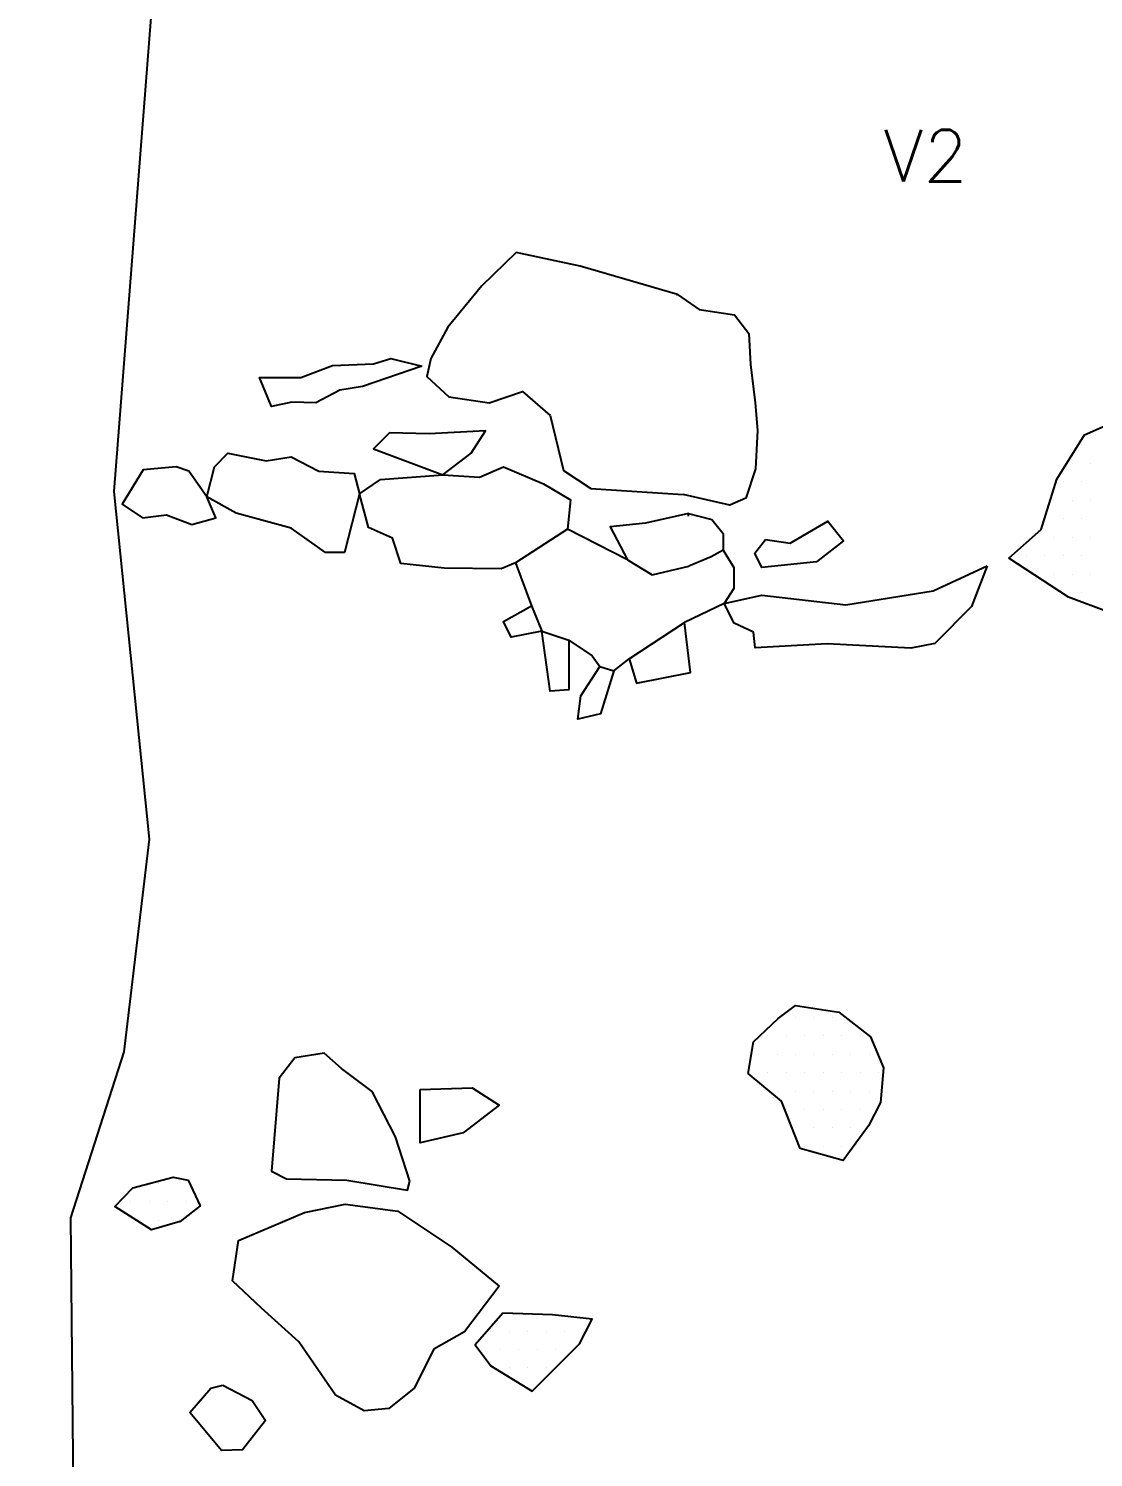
# Model space of a CAD drawing. Header units: metres. Extents: x -8.94 to -5.02, y -13.56 to -9.59.
# Drawn here: x -8.944 to -8.223, y -12.198 to -11.231 of the extents above; entities that cross this region are included whole.
import ezdxf

# ---------------------------------------------------------------- set-up
doc = ezdxf.new("R2010")
doc.units = ezdxf.units.M
doc.header["$LTSCALE"] = 25
doc.header["$MEASUREMENT"] = 0
doc.linetypes.add('STRICHPUNKTX2', pattern=[2, 1, -0.5, 0, -0.5])
doc.layers.get('0').update_dxf_attribs({"linetype": 'CONTINUOUS'})
for name, color, linetype in [('BEFUNDSCHRAFF', 1, 'CONTINUOUS'), ('GRABUNGSGRENZE', 3, 'STRICHPUNKTX2'), ('STEINE', 4, 'CONTINUOUS'), ('STEINESCHRAFF', 4, 'CONTINUOUS')]:
    doc.layers.add(name, color=color, linetype=linetype)
doc.styles.get("Standard").update_dxf_attribs({"font": 'txt.shx'})

# ---------------------------------------------------------------- blocks, each defined once
blk = doc.blocks.new('*X4')
at = {"color": 0}
for p, q in [((-823.125, -1151.25), (-823.125, -1151.25)), ((-823.75, -1152.5), (-823.75, -1152.5)), ((-822.5, -1152.5), (-822.5, -1152.5)), ((-824.375, -1153.75), (-824.375, -1153.75)), ((-823.125, -1153.75), (-823.125, -1153.75)), ((-825, -1155), (-825, -1155)), ((-823.75, -1155), (-823.75, -1155)), ((-822.5, -1155), (-822.5, -1155)), ((-825.625, -1156.25), (-825.625, -1156.25)), ((-824.375, -1156.25), (-824.375, -1156.25)), ((-823.125, -1156.25), (-823.125, -1156.25)), ((-826.25, -1157.5), (-826.25, -1157.5)), ((-825, -1157.5), (-825, -1157.5)), ((-823.75, -1157.5), (-823.75, -1157.5)), ((-822.5, -1157.5), (-822.5, -1157.5)), ((-826.875, -1158.75), (-826.875, -1158.75)), ((-825.625, -1158.75), (-825.625, -1158.75)), ((-824.375, -1158.75), (-824.375, -1158.75)), ((-823.125, -1158.75), (-823.125, -1158.75)), ((-826.25, -1160), (-826.25, -1160)), ((-825, -1160), (-825, -1160)), ((-823.75, -1160), (-823.75, -1160)), ((-822.5, -1160), (-822.5, -1160)), ((-824.375, -1161.25), (-824.375, -1161.25)), ((-823.125, -1161.25), (-823.125, -1161.25)), ((-842.5, -1190), (-842.5, -1190)), ((-841.25, -1190), (-841.25, -1190)), ((-840, -1190), (-840, -1190)), ((-844.375, -1191.25), (-844.375, -1191.25)), ((-843.125, -1191.25), (-843.125, -1191.25)), ((-841.875, -1191.25), (-841.875, -1191.25)), ((-840.625, -1191.25), (-840.625, -1191.25)), ((-839.375, -1191.25), (-839.375, -1191.25)), ((-838.125, -1191.25), (-838.125, -1191.25)), ((-845, -1192.5), (-845, -1192.5)), ((-843.75, -1192.5), (-843.75, -1192.5)), ((-842.5, -1192.5), (-842.5, -1192.5)), ((-841.25, -1192.5), (-841.25, -1192.5)), ((-840, -1192.5), (-840, -1192.5)), ((-838.75, -1192.5), (-838.75, -1192.5)), ((-837.5, -1192.5), (-837.5, -1192.5)), ((-845.625, -1193.75), (-845.625, -1193.75)), ((-844.375, -1193.75), (-844.375, -1193.75)), ((-843.125, -1193.75), (-843.125, -1193.75)), ((-841.875, -1193.75), (-841.875, -1193.75)), ((-840.625, -1193.75), (-840.625, -1193.75)), ((-839.375, -1193.75), (-839.375, -1193.75)), ((-838.125, -1193.75), (-838.125, -1193.75)), ((-836.875, -1193.75), (-836.875, -1193.75)), ((-843.75, -1195), (-843.75, -1195)), ((-842.5, -1195), (-842.5, -1195)), ((-841.25, -1195), (-841.25, -1195)), ((-840, -1195), (-840, -1195)), ((-838.75, -1195), (-838.75, -1195)), ((-837.5, -1195), (-837.5, -1195)), ((-843.125, -1196.25), (-843.125, -1196.25)), ((-841.875, -1196.25), (-841.875, -1196.25)), ((-840.625, -1196.25), (-840.625, -1196.25)), ((-839.375, -1196.25), (-839.375, -1196.25)), ((-838.125, -1196.25), (-838.125, -1196.25)), ((-842.5, -1197.5), (-842.5, -1197.5)), ((-841.25, -1197.5), (-841.25, -1197.5)), ((-840, -1197.5), (-840, -1197.5)), ((-838.75, -1197.5), (-838.75, -1197.5)), ((-841.875, -1198.75), (-841.875, -1198.75)), ((-840.625, -1198.75), (-840.625, -1198.75)), ((-839.375, -1198.75), (-839.375, -1198.75))]:
    blk.add_line(p, q, dxfattribs=at)
blk = doc.blocks.new('*X11')
at = {"color": 0}
for p, q in [((-885.625, -1201.25), (-885.625, -1201.25)), ((-884.375, -1201.25), (-884.375, -1201.25)), ((-887.5, -1202.5), (-887.5, -1202.5)), ((-886.25, -1202.5), (-886.25, -1202.5)), ((-885, -1202.5), (-885, -1202.5)), ((-883.75, -1202.5), (-883.75, -1202.5)), ((-886.875, -1203.75), (-886.875, -1203.75)), ((-885.625, -1203.75), (-885.625, -1203.75)), ((-884.375, -1203.75), (-884.375, -1203.75)), ((-863.125, -1211.25), (-863.125, -1211.25)), ((-861.875, -1211.25), (-861.875, -1211.25)), ((-860.625, -1211.25), (-860.625, -1211.25)), ((-859.375, -1211.25), (-859.375, -1211.25)), ((-858.125, -1211.25), (-858.125, -1211.25)), ((-856.875, -1211.25), (-856.875, -1211.25)), ((-863.75, -1212.5), (-863.75, -1212.5)), ((-862.5, -1212.5), (-862.5, -1212.5)), ((-861.25, -1212.5), (-861.25, -1212.5)), ((-860, -1212.5), (-860, -1212.5)), ((-858.75, -1212.5), (-858.75, -1212.5)), ((-857.5, -1212.5), (-857.5, -1212.5)), ((-861.875, -1213.75), (-861.875, -1213.75)), ((-860.625, -1213.75), (-860.625, -1213.75)), ((-859.375, -1213.75), (-859.375, -1213.75)), ((-860, -1215), (-860, -1215))]:
    blk.add_line(p, q, dxfattribs=at)

msp = doc.modelspace()

# ---------------------------------------------------------------- linework, layer by layer
at = {"layer": 'GRABUNGSGRENZE', "flags": 128}
msp.add_lwpolyline([(-8.8043, -9.5932), (-8.83991, -10.65776), (-8.8546, -11.13578), (-8.88659, -11.54413), (-8.86266, -11.77957), (-8.87994, -11.92348), (-8.91603, -12.03587), (-8.9042, -13.16682), (-8.94434, -13.40075), (-8.50293, -13.56292)], dxfattribs=at)
at = {"layer": 'STEINE'}
for points in [[(-8.50495, -11.41082), (-8.57082, -11.39153), (-8.61404, -11.38238), (-8.63743, -11.40476), (-8.66031, -11.43273), (-8.67201, -11.45409), (-8.67455, -11.4663), (-8.6598, -11.48002), (-8.63234, -11.48409), (-8.60996, -11.47646), (-8.59115, -11.49273), (-8.58199, -11.52985), (-8.56368, -11.54205), (-8.50098, -11.54623)], [(-8.50495, -11.41082), (-8.49016, -11.42095), (-8.46622, -11.42444), (-8.45651, -11.43714), (-8.45543, -11.45801), (-8.45229, -11.48397), (-8.45071, -11.5028), (-8.45215, -11.52877), (-8.45871, -11.54864), (-8.46939, -11.55326), (-8.50098, -11.54623)], [(-8.50495, -11.41082), (-8.49016, -11.42095), (-8.46622, -11.42444), (-8.45651, -11.43714), (-8.45543, -11.45801), (-8.45229, -11.48397), (-8.45071, -11.5028), (-8.45215, -11.52877), (-8.45871, -11.54864), (-8.46939, -11.55326), (-8.50098, -11.54623)], [(-8.50495, -11.41082), (-8.49016, -11.42095), (-8.46622, -11.42444), (-8.45651, -11.43714), (-8.45543, -11.45801), (-8.45229, -11.48397), (-8.45071, -11.5028), (-8.45215, -11.52877), (-8.45871, -11.54864), (-8.46939, -11.55326), (-8.50098, -11.54623)], [(-8.50495, -11.41082), (-8.49016, -11.42095), (-8.46622, -11.42444), (-8.45651, -11.43714), (-8.45543, -11.45801), (-8.45229, -11.48397), (-8.45071, -11.5028), (-8.45215, -11.52877), (-8.45871, -11.54864), (-8.46939, -11.55326), (-8.50098, -11.54623)], [(-8.50495, -11.41082), (-8.49016, -11.42095), (-8.46622, -11.42444), (-8.45651, -11.43714), (-8.45543, -11.45801), (-8.45229, -11.48397), (-8.45071, -11.5028), (-8.45215, -11.52877), (-8.45871, -11.54864), (-8.46939, -11.55326), (-8.50098, -11.54623)], [(-8.50495, -11.41082), (-8.49016, -11.42095), (-8.46622, -11.42444), (-8.45651, -11.43714), (-8.45543, -11.45801), (-8.45229, -11.48397), (-8.45071, -11.5028), (-8.45215, -11.52877), (-8.45871, -11.54864), (-8.46939, -11.55326), (-8.50098, -11.54623)], [(-8.50494, -11.41132), (-8.50495, -11.41082)], [(-8.67811, -11.45918), (-8.71828, -11.47291), (-8.73354, -11.47546), (-8.74981, -11.4841), (-8.76608, -11.4836), (-8.77981, -11.48665), (-8.78795, -11.46682), (-8.75998, -11.46681), (-8.73862, -11.45868), (-8.71065, -11.45766), (-8.69896, -11.45409), (-8.67811, -11.45918)], [(-8.2804, -11.58934), (-8.25857, -11.56993), (-8.24798, -11.53578), (-8.22923, -11.50569), (-8.20025, -11.49287), (-8.1595, -11.49937), (-8.13198, -11.51048), (-8.10501, -11.5048), (-8.06791, -11.4833), (-8.03942, -11.47914), (-8.02508, -11.5071), (-8.027, -11.54529), (-8.01363, -11.58852), (-8.15402, -11.62968), (-8.18454, -11.63639), (-8.2401, -11.61569), (-8.2804, -11.58934)], [(-8.66386, -11.53291), (-8.64454, -11.51816), (-8.63488, -11.50291), (-8.67302, -11.50494), (-8.69997, -11.50444), (-8.71065, -11.51512), (-8.66386, -11.53291)], [(-8.72031, -11.54563), (-8.73047, -11.5853), (-8.74318, -11.5853), (-8.76658, -11.56903), (-8.8037, -11.55886), (-8.82354, -11.54768), (-8.81845, -11.52734), (-8.8093, -11.51818), (-8.78337, -11.52326), (-8.76658, -11.52072), (-8.74777, -11.53038), (-8.72387, -11.5319), (-8.72031, -11.54563)], [(-8.84439, -11.52734), (-8.86676, -11.52938), (-8.881, -11.55277), (-8.86727, -11.56192), (-8.85099, -11.55989), (-8.8337, -11.56649), (-8.81743, -11.56192), (-8.82354, -11.54768), (-8.83574, -11.53039), (-8.84439, -11.52734)], [(-8.61453, -11.5924), (-8.62419, -11.59647), (-8.66284, -11.59597), (-8.69233, -11.59292), (-8.69793, -11.57563), (-8.7142, -11.56851), (-8.72031, -11.54563), (-8.70607, -11.53597), (-8.66386, -11.53291), (-8.63894, -11.53443), (-8.62267, -11.52731), (-8.59572, -11.53901), (-8.57741, -11.54968), (-8.57944, -11.56951)], [(-8.49737, -11.55895), (-8.52656, -11.56544), (-8.55046, -11.56799), (-8.53876, -11.59036), (-8.52198, -11.60053), (-8.49726, -11.59458)], [(-8.49737, -11.55895), (-8.48158, -11.56297), (-8.47391, -11.57262), (-8.47388, -11.58382), (-8.48201, -11.58843), (-8.49726, -11.59458)], [(-8.49737, -11.55895), (-8.48158, -11.56297), (-8.47391, -11.57262), (-8.47388, -11.58382), (-8.48201, -11.58843), (-8.49726, -11.59458)], [(-8.49737, -11.55895), (-8.48158, -11.56297), (-8.47391, -11.57262), (-8.47388, -11.58382), (-8.48201, -11.58843), (-8.49726, -11.59458)], [(-8.49737, -11.55895), (-8.48158, -11.56297), (-8.47391, -11.57262), (-8.47388, -11.58382), (-8.48201, -11.58843), (-8.49726, -11.59458)], [(-8.49737, -11.55895), (-8.48158, -11.56297), (-8.47391, -11.57262), (-8.47388, -11.58382), (-8.48201, -11.58843), (-8.49726, -11.59458)], [(-8.49737, -11.55895), (-8.48158, -11.56297), (-8.47391, -11.57262), (-8.47388, -11.58382), (-8.48201, -11.58843), (-8.49726, -11.59458)], [(-8.49737, -11.55895), (-8.48158, -11.56297), (-8.47391, -11.57262), (-8.47388, -11.58382), (-8.48201, -11.58843), (-8.49726, -11.59458)], [(-8.49737, -11.55895), (-8.48158, -11.56297), (-8.47391, -11.57262), (-8.47388, -11.58382), (-8.48201, -11.58843), (-8.49726, -11.59458)], [(-8.49737, -11.55895), (-8.48158, -11.56297), (-8.47391, -11.57262), (-8.47388, -11.58382), (-8.48201, -11.58843), (-8.49726, -11.59458)], [(-8.49737, -11.55895), (-8.48158, -11.56297), (-8.47391, -11.57262), (-8.47388, -11.58382), (-8.48201, -11.58843), (-8.49726, -11.59458)], [(-8.49737, -11.55895), (-8.48158, -11.56297), (-8.47391, -11.57262), (-8.47388, -11.58382), (-8.48201, -11.58843), (-8.49726, -11.59458)], [(-8.49737, -11.55895), (-8.48158, -11.56297), (-8.47391, -11.57262), (-8.47388, -11.58382), (-8.48201, -11.58843), (-8.49726, -11.59458)], [(-8.49737, -11.55895), (-8.48158, -11.56297), (-8.47391, -11.57262), (-8.47388, -11.58382), (-8.48201, -11.58843), (-8.49726, -11.59458)], [(-8.49737, -11.55895), (-8.48158, -11.56297), (-8.47391, -11.57262), (-8.47388, -11.58382), (-8.48201, -11.58843), (-8.49726, -11.59458)], [(-8.49737, -11.55895), (-8.48158, -11.56297), (-8.47391, -11.57262), (-8.47388, -11.58382), (-8.48201, -11.58843), (-8.49726, -11.59458)], [(-8.49737, -11.55895), (-8.48158, -11.56297), (-8.47391, -11.57262), (-8.47388, -11.58382), (-8.48201, -11.58843), (-8.49726, -11.59458)], [(-8.49737, -11.55895), (-8.48158, -11.56297), (-8.47391, -11.57262), (-8.47388, -11.58382), (-8.48201, -11.58843), (-8.49726, -11.59458)], [(-8.49737, -11.56085), (-8.49737, -11.55895)], [(-8.53876, -11.59036), (-8.57944, -11.56951), (-8.61453, -11.5924), (-8.60384, -11.62139), (-8.59672, -11.63868), (-8.57842, -11.64478), (-8.56265, -11.65545), (-8.55756, -11.66257), (-8.5479, -11.66562), (-8.53773, -11.65748), (-8.5002, -11.63278)], [(-8.44539, -11.57661), (-8.42858, -11.5791), (-8.40317, -11.56426), (-8.39244, -11.57746), (-8.41072, -11.59177), (-8.44788, -11.59545), (-8.45249, -11.58579), (-8.44539, -11.57661)], [(-8.47388, -11.58382), (-8.46671, -11.59551), (-8.46667, -11.60976), (-8.47326, -11.61996), (-8.5002, -11.63278)], [(-8.49726, -11.59458), (-8.49726, -11.59458)], [(-8.29515, -11.59447), (-8.30575, -11.622), (-8.33062, -11.64702), (-8.34691, -11.65013), (-8.40343, -11.64724), (-8.45229, -11.64994), (-8.45334, -11.63925), (-8.4666, -11.63318), (-8.47326, -11.61996), (-8.44782, -11.61429), (-8.39078, -11.62073), (-8.33175, -11.61139), (-8.29515, -11.59447)], [(-8.59672, -11.63868), (-8.61757, -11.64275), (-8.62266, -11.63207), (-8.60384, -11.62139)], [(-8.53773, -11.65748), (-8.53265, -11.67376), (-8.49603, -11.66663), (-8.5002, -11.63278)], [(-8.57842, -11.64478), (-8.57841, -11.67834), (-8.59112, -11.67936), (-8.59672, -11.63868)], [(-8.5479, -11.66562), (-8.55705, -11.69461), (-8.57231, -11.69817), (-8.57028, -11.68241), (-8.55756, -11.66257)], [(-8.45701, -11.93811), (-8.45351, -11.91672), (-8.43676, -11.90088), (-8.42508, -11.89219), (-8.39554, -11.89668), (-8.3741, -11.91342), (-8.36538, -11.93427), (-8.36735, -11.95769), (-8.37545, -11.9735), (-8.39269, -11.99697), (-8.42173, -11.98891), (-8.43456, -11.95688), (-8.45701, -11.93811)], [(-8.68618, -12.01093), (-8.69584, -11.98092), (-8.71161, -11.95041), (-8.73246, -11.93465), (-8.74416, -11.92448), (-8.76399, -11.92754), (-8.77467, -11.94127), (-8.77975, -12.00433), (-8.76958, -12.00941), (-8.7289, -12.01042), (-8.6877, -12.01703), (-8.68618, -12.01093)], [(-8.67907, -11.94888), (-8.64398, -11.94786), (-8.62567, -11.95956), (-8.65008, -11.97838), (-8.67906, -11.98499), (-8.67907, -11.94888)], [(-8.83619, -12.01044), (-8.82805, -12.02772), (-8.84178, -12.0384), (-8.86111, -12.044), (-8.88603, -12.02824), (-8.87382, -12.01552), (-8.84636, -12.0084), (-8.83619, -12.01044)], [(-8.62566, -12.08211), (-8.64904, -12.11313), (-8.66989, -12.12483), (-8.68311, -12.15128), (-8.7004, -12.16501), (-8.71718, -12.16654), (-8.73651, -12.15586), (-8.76143, -12.11976), (-8.78686, -12.09688), (-8.80618, -12.07857), (-8.80212, -12.05111), (-8.75737, -12.03229), (-8.72991, -12.0267), (-8.69431, -12.03127), (-8.6577, -12.05567), (-8.62566, -12.08211)], [(-8.62311, -12.10042), (-8.64192, -12.12178), (-8.63124, -12.13602), (-8.60327, -12.1533), (-8.57124, -12.12126), (-8.5626, -12.10448), (-8.58955, -12.10143), (-8.62311, -12.10042)], [(-8.81278, -12.14926), (-8.79295, -12.15943), (-8.7838, -12.17316), (-8.79956, -12.19299), (-8.8138, -12.1935), (-8.83516, -12.16757), (-8.82092, -12.15129), (-8.81278, -12.14926)]]:
    msp.add_lwpolyline(points, dxfattribs=at)

# ---------------------------------------------------------------- block references
at = {"layer": 'STEINESCHRAFF', "xscale": 0.01, "yscale": 0.01, "zscale": 0.01}
for name in ['*X4', '*X11']:
    msp.add_blockref(name, (0, 0), dxfattribs=at)

# ---------------------------------------------------------------- texts
at = {"layer": 'BEFUNDSCHRAFF'}
msp.add_text('V2', height=0.035, dxfattribs=at).set_placement((-8.36531, -11.33427))

doc.saveas('drawing.dxf')
